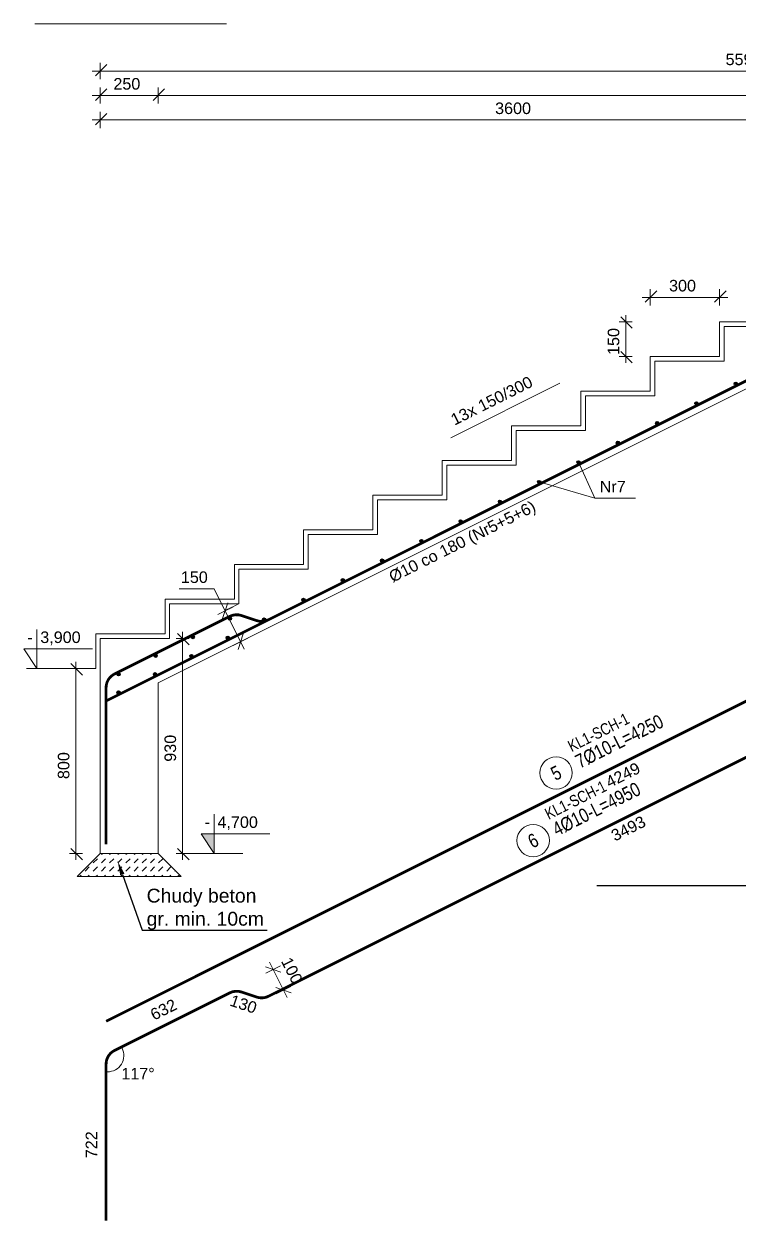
# Model space of a CAD drawing. Header units: millimetres. Extents: x 647 to 146539, y -131215 to 59.
# Drawn here: x 60427 to 63522, y -52669 to -47485 of the extents above; entities that cross this region are included whole.
import ezdxf
from ezdxf import colors
from ezdxf.entities.mleader import LeaderData, LeaderLine
from ezdxf.enums import TextEntityAlignment as Align
from ezdxf.math import Vec2, Vec3

# ---------------------------------------------------------------- set-up
doc = ezdxf.new("R2010")
doc.units = ezdxf.units.MM
doc.linetypes.add('_DASH', pattern=[10, 8, -2])
for name, color, linetype, lineweight in [('e-cad_cienkie', 4, 'Continuous', 9), ('e-cad_opisy', 2, 'Continuous', 18), ('e-cad_prety_widok', 1, 'Continuous', 40), ('G-Bloki', 221, 'Continuous', 5), ('G-Cienka', 4, 'Continuous', 9), ('G-Kreskowanie', 9, 'Continuous', 5), ('G-Obrys', 3, 'Continuous', 20), ('G-Opisy', 2, 'Continuous', 18), ('G-Wymiary', 4, 'Continuous', 9)]:
    doc.layers.add(name, color=color, linetype=linetype, lineweight=lineweight)
doc.layers.add('e-cad_rzutnie', color=61, linetype='Continuous', lineweight=5, plot=False)
doc.layers.add('G-Prety', color=1, linetype='Continuous')
doc.styles.add('Arial-GG', font='arial.ttf')
doc.styles.add('e-cad_1', font='arial.ttf')
doc.styles.get("Standard").update_dxf_attribs({"font": 'arial.ttf'})
doc.dimstyles.new('e-cad_1_20_[mm]', dxfattribs={"dimscale": 20, "dimtxt": 2, "dimasz": 1.8, "dimexe": 1.5, "dimexo": 0, "dimgap": 0.6, "dimtad": 1, "dimdec": 1, "dimrnd": 1, "dimtxsty": 'Arial-GG', "dimblk": 'OBLIQUE', "dimcen": 0, "dimdle": 1, "dimclrd": 4, "dimclre": 4, "dimclrt": 7, "dimadec": 1, "dimazin": 0, "dimtfac": 1, "dimtdec": 1, "dimtix": 1, "dimtmove": 0, "dimatfit": 2, "dimfxl": 1.5, "dimfxlon": 1, "dimlwd": -1, "dimlwe": -1, "dimarcsym": 0})

# ---------------------------------------------------------------- blocks, each defined once
blk = doc.blocks.new('_Oblique')
at = {"color": 0, "linetype": 'ByBlock', "lineweight": -2}
blk.add_line((-0.5, -0.5), (0.5, 0.5), dxfattribs=at)
blk = doc.blocks.new('e-cad_ZelbetOpis_7')
blk.add_circle((5, 4.5), 3.5)
at = {"layer": 'e-cad_opisy', "style": 'e-cad_1', "width": 0.8}
blk.add_attdef('NR', text='', height=3, dxfattribs=at).set_placement((5, 3), align=Align.CENTER)
for tag, p in [('OPIS_1', (10, 3)), ('UWAGI', (10, -6))]:
    blk.add_attdef(tag, p, '', height=3, dxfattribs=at)
at = {"layer": 'e-cad_opisy', "style": 'e-cad_1', "width": 0.8, "flags": 1}
for tag, p in [('SREDNICA', (0, -15)), ('DLUGOSC', (0, -20)), ('SZT', (0, -25)), ('GATUNEK_STALI', (0, -30)), ('KLASA_STALI', (0, -35)), ('OPIS_2', (0, -40)), ('KOD', (0, -50)), ('HAK_1', (0, -55)), ('HAK_2', (0, -60)), ('A', (0, -65)), ('B', (0, -70)), ('C', (0, -75)), ('D', (0, -80)), ('E', (0, -85)), ('F', (0, -90)), ('R', (0, -95)), ('HAK_1_DLUGOSC', (0, -100)), ('HAK_2_DLUGOSC', (0, -105)), ('KIERUNEK', (0, -110))]:
    blk.add_attdef(tag, p, '', height=3, dxfattribs=at)
at = {"layer": 'e-cad_rzutnie', "style": 'e-cad_1', "width": 0.8}
blk.add_attdef('POZYCJA', (10, 7), '', height=2.5, dxfattribs=at)

msp = doc.modelspace()

# ---------------------------------------------------------------- hatches: boundary and pattern name
at = {"layer": 'G-Kreskowanie'}
h = msp.add_hatch(color=256, dxfattribs=at)
edge = h.paths.add_edge_path()
edge.add_arc((63507.45, -49041.57), 7.05, 0, 360)
h = msp.add_hatch(color=256, dxfattribs=at)
edge = h.paths.add_edge_path()
edge.add_arc((63337.34, -49126.62), 7.05, 0, 360)
h = msp.add_hatch(color=256, dxfattribs=at)
edge = h.paths.add_edge_path()
edge.add_arc((63167.23, -49211.68), 7.05, 0, 360)
h = msp.add_hatch(color=256, dxfattribs=at)
edge = h.paths.add_edge_path()
edge.add_arc((62997.12, -49296.73), 7.05, 0, 360)
h = msp.add_hatch(color=256, dxfattribs=at)
edge = h.paths.add_edge_path()
edge.add_arc((62827.01, -49381.79), 7.05, 0, 360)
h = msp.add_hatch(color=256, dxfattribs=at)
edge = h.paths.add_edge_path()
edge.add_arc((62656.9, -49466.84), 7.05, 0, 360)
h = msp.add_hatch(color=256, dxfattribs=at)
edge = h.paths.add_edge_path()
edge.add_arc((62486.79, -49551.9), 7.05, 0, 360)
h = msp.add_hatch(color=256, dxfattribs=at)
edge = h.paths.add_edge_path()
edge.add_arc((62316.68, -49636.96), 7.05, 0, 360)
h = msp.add_hatch(color=256, dxfattribs=at)
edge = h.paths.add_edge_path()
edge.add_arc((62146.56, -49722.01), 7.05, 0, 360)
h = msp.add_hatch(color=256, dxfattribs=at)
edge = h.paths.add_edge_path()
edge.add_arc((61976.45, -49807.07), 7.05, 0, 360)
h = msp.add_hatch(color=256, dxfattribs=at)
edge = h.paths.add_edge_path()
edge.add_arc((61806.34, -49892.12), 7.05, 0, 360)
h = msp.add_hatch(color=256, dxfattribs=at)
edge = h.paths.add_edge_path()
edge.add_arc((61636.23, -49977.18), 7.05, 0, 360)
h = msp.add_hatch(color=256, dxfattribs=at)
edge = h.paths.add_edge_path()
edge.add_arc((61318.12, -50057.97), 7.05, 0, 360)
h = msp.add_hatch(color=256, dxfattribs=at)
edge = h.paths.add_edge_path()
edge.add_arc((61466.12, -50062.23), 7.05, 0, 360)
h = msp.add_hatch(color=256, dxfattribs=at)
edge = h.paths.add_edge_path()
edge.add_arc((61157.45, -50138.3), 7.05, 0, 360)
h = msp.add_hatch(color=256, dxfattribs=at)
edge = h.paths.add_edge_path()
edge.add_arc((61308.62, -50140.98), 7.05, 0, 360)
h = msp.add_hatch(color=256, dxfattribs=at)
edge = h.paths.add_edge_path()
edge.add_arc((60996.79, -50218.64), 7.05, 0, 360)
h = msp.add_hatch(color=256, dxfattribs=at)
edge = h.paths.add_edge_path()
edge.add_arc((61151.12, -50219.73), 7.05, 0, 360)
h = msp.add_hatch(color=256, dxfattribs=at)
edge = h.paths.add_edge_path()
edge.add_arc((60836.12, -50298.97), 7.05, 0, 360)
h = msp.add_hatch(color=256, dxfattribs=at)
edge = h.paths.add_edge_path()
edge.add_arc((60993.62, -50298.48), 7.05, 0, 360)
h = msp.add_hatch(color=256, dxfattribs=at)
edge = h.paths.add_edge_path()
edge.add_arc((60836.12, -50377.23), 7.05, 0, 360)
msp.add_hatch(color=256, dxfattribs=at).paths.add_polyline_path([(61250.07, -50989.08), (61193.62, -50989.08), (61250.07, -51073.75)])
at = {"layer": 'G-Kreskowanie', "ltscale": 0.8}
h = msp.add_hatch(dxfattribs=at)
h.set_pattern_fill('DASH', color=256, scale=200, angle=45, style=0)
h.set_pattern_definition([(45, (-263022.32, -38775.657), (0, 35.355339), [25, -25])])
h.paths.add_polyline_path([(60657.13, -51173.75), (60757.13, -51073.75), (61007.13, -51073.75), (61107.13, -51173.75)])

# ---------------------------------------------------------------- linework, layer by layer
at = {"layer": 'e-cad_prety_widok', "const_width": 12}
msp.add_lwpolyline([(60782.13, -51800.13), (64582.13, -49900.13)], dxfattribs=at)
msp.add_lwpolyline([(60782.13, -52662.83), (60782.13, -51985.62, -0.284025), (60818.61, -51926.59), (61317.68, -51677.06), (61329.76, -51672.43), (61342.52, -51670.26), (61355.45, -51670.61), (61368.07, -51673.48), (61434.26, -51695.54, 0.19904), (61484.65, -51691.96), (64582.13, -50143.22)], format="xyb", dxfattribs=at)
at = {"layer": 'e-cad_prety_widok', "ltscale": 0.8}
msp.add_lwpolyline([(62904.93, -51213.02, 6, 6, 0), (62904.93, -51213.02, 6, 6, 0), (67004.93, -51213.02, 6, 6, 0), (67004.93, -51213.02, 6, 6, 0), (67004.93, -51213.02, 6, 6, 0), (67004.93, -51213.02, 0, 0, 0)], format="xyseb", dxfattribs=at)
at = {"layer": 'G-Cienka'}
for p, q in [((66387.41, -47688.77), (60721.85, -47688.77)), ((60735.96, -47709.94), (60785.35, -47660.55)), ((60757.13, -47724.05), (60757.13, -47653.49)), ((60735.96, -47815.77), (60785.35, -47766.38)), ((60757.13, -47829.88), (60757.13, -47759.32)), ((60985.96, -47815.77), (61035.35, -47766.38)), ((60985.96, -47815.77), (61035.35, -47766.38)), ((61007.13, -47829.88), (61007.13, -47759.32)), ((61007.13, -47829.88), (61007.13, -47759.32)), ((60721.85, -47794.6), (61042.41, -47794.6)), ((60971.85, -47794.6), (66262.41, -47794.6)), ((60735.96, -47921.6), (60785.35, -47872.21)), ((60757.13, -47935.71), (60757.13, -47865.15)), ((60721.85, -47900.43), (64392.41, -47900.43)), ((63101.85, -48667.91), (63472.41, -48667.91)), ((63115.96, -48689.08), (63165.35, -48639.69)), ((63137.13, -48703.19), (63137.13, -48632.63)), ((63415.96, -48689.08), (63465.35, -48639.69)), ((63437.13, -48703.19), (63437.13, -48632.63)), ((63059.51, -48773.75), (63003.07, -48773.75)), ((63010.12, -48752.58), (63059.51, -48801.97)), ((63031.29, -48745.53), (63031.29, -48951.97)), ((63059.51, -48923.75), (63003.07, -48923.75)), ((63010.12, -48902.58), (63059.51, -48951.97)), ((61249.8, -49929.09), (61098.71, -49929.09)), ((61379.99, -50189.47), (61249.8, -49929.09)), ((61328.69, -50007.97), (61265.57, -50039.53)), ((61285.97, -50057.22), (61308.29, -49990.28)), ((61091.8, -50122.58), (61141.19, -50171.97)), ((61112.97, -50115.53), (61112.97, -51101.97)), ((61353.05, -50191.38), (61375.37, -50124.44)), ((61141.19, -50143.75), (61084.75, -50143.75)), ((61395.77, -50142.13), (61332.65, -50173.69)), ((60679.51, -50273.75), (60623.07, -50273.75)), ((60630.12, -50252.58), (60679.51, -50301.97)), ((60651.29, -50245.53), (60651.29, -51101.97)), ((60630.12, -51052.58), (60679.51, -51101.97)), ((61091.8, -51052.58), (61141.19, -51101.97)), ((60679.51, -51073.75), (60623.07, -51073.75)), ((61141.19, -51073.75), (61084.75, -51073.75)), ((61471.97, -51565.32), (61538.92, -51587.64)), ((61537.01, -51560.7), (61473.89, -51592.26)), ((61489.67, -51544.92), (61565.94, -51697.46)), ((61516.68, -51654.74), (61583.63, -51677.06)), ((61581.72, -51650.12), (61518.6, -51681.68))]:
    msp.add_line(p, q, dxfattribs=at)
at = {"layer": 'G-Cienka', "linetype": '_DASH'}
msp.add_line((61357.13, -49993.75), (61297.13, -50023.75), dxfattribs=at)
at = {"layer": 'G-Cienka'}
msp.add_lwpolyline([(60437.13, -50273.75), (60737.13, -50273.75), (60737.13, -50123.75), (61037.13, -50123.75), (61037.13, -49973.75), (61337.13, -49973.75), (61337.13, -49823.75), (61637.13, -49823.75), (61637.13, -49673.75), (61937.13, -49673.75), (61937.13, -49523.75), (62237.13, -49523.75), (62237.13, -49373.75), (62537.13, -49373.75), (62537.13, -49223.75), (62837.13, -49223.75), (62837.13, -49073.75), (63137.13, -49073.75), (63137.13, -48923.75), (63437.13, -48923.75), (63437.13, -48773.75), (63737.13, -48773.75)], dxfattribs=at)
at = {"layer": 'G-Cienka', "ltscale": 0.8}
msp.add_lwpolyline([(60657.13, -51173.75), (61107.13, -51173.75), (61007.13, -51073.75), (60757.13, -51073.75)], close=True, dxfattribs=at)
at = {"layer": 'G-Obrys'}
for points in [[(64357.13, -48661.46), (61007.13, -50336.46), (61007.13, -51073.75), (60757.13, -51073.75), (60757.13, -50293.75)], [(60757.13, -50293.75), (60757.13, -50143.75), (61057.13, -50143.75), (61057.13, -49993.75), (61357.13, -49993.75), (61357.13, -49843.75), (61657.13, -49843.75), (61657.13, -49693.75), (61957.13, -49693.75), (61957.13, -49543.75), (62257.13, -49543.75), (62257.13, -49393.75), (62557.13, -49393.75), (62557.13, -49243.75), (62857.13, -49243.75), (62857.13, -49093.75), (63157.13, -49093.75), (63157.13, -48943.75), (63457.13, -48943.75), (63457.13, -48793.75), (63757.13, -48793.75)]]:
    msp.add_lwpolyline(points, dxfattribs=at)
at = {"layer": 'G-Opisy'}
for p, q in [((62274.07, -49275.53), (62745.54, -49039.8)), ((62897.56, -49537.4), (62827.01, -49381.79)), ((62897.56, -49537.4), (62656.9, -49466.85)), ((62897.56, -49537.4), (63073.94, -49537.4)), ((60483.03, -50104.4), (60483.03, -50273.75)), ((60483.03, -50273.75), (60426.58, -50189.08)), ((60426.58, -50189.08), (60723.8, -50189.08)), ((61250.07, -50904.4), (61250.07, -51073.75)), ((61250.07, -51073.75), (61193.62, -50989.08)), ((61193.62, -50989.08), (61490.84, -50989.08)), ((61126.59, -51073.75), (61373.55, -51073.75))]:
    msp.add_line(p, q, dxfattribs=at)
msp.add_lwpolyline([(60851.2, -51916.97, -0.557601), (60788.1, -52019.07)], format="xyb", dxfattribs=at)
at = {"layer": 'G-Prety', "const_width": 12}
msp.add_lwpolyline([(60782.13, -50414.3), (64582.13, -48514.3)], dxfattribs=at)
msp.add_lwpolyline([(60782.13, -51033.91), (60782.13, -50356.7, -0.284025), (60818.61, -50297.67), (61317.68, -50048.14), (61329.76, -50043.51), (61342.52, -50041.34), (61355.45, -50041.69), (61368.07, -50044.56), (61434.26, -50066.62, 0.199041), (61484.65, -50063.04), (64582.13, -48514.3)], format="xyb", dxfattribs=at)
at = {"layer": 'G-Prety'}
for centre in [(63507.45, -49041.57), (63337.34, -49126.62), (63167.23, -49211.68), (62997.12, -49296.73), (62827.01, -49381.79), (62656.9, -49466.84), (62486.79, -49551.9), (62316.68, -49636.96), (62146.56, -49722.01), (61976.45, -49807.07), (61806.34, -49892.12), (61636.23, -49977.18), (61318.12, -50057.97), (61466.12, -50062.23), (61157.45, -50138.3), (61308.62, -50140.98), (60996.79, -50218.64), (61151.12, -50219.73), (60836.12, -50298.97), (60993.62, -50298.48), (60836.12, -50377.23)]:
    msp.add_circle(centre, 7.05, dxfattribs=at)

# ---------------------------------------------------------------- block references
at = {"layer": 'G-Bloki', "ltscale": 0.8, "xscale": 20, "yscale": 20, "zscale": 20, "rotation": 26.56484140000888}
for p, values in [((62680.5, -50850.94), {'OPIS_1': '7%%c10-L=4250', 'NR': '5', 'POZYCJA': 'KL1-SCH-1'}), ((62581.32, -51143.62), {'OPIS_1': '4%%c10-L=4950', 'NR': '6', 'POZYCJA': 'KL1-SCH-1'})]:
    msp.add_blockref('e-cad_ZelbetOpis_7', p, dxfattribs=at).add_auto_attribs(values)

# ---------------------------------------------------------------- texts
at = {"layer": 'G-Opisy', "char_height": 50, "attachment_point": 1}
for s, insert, rotation in [('{\\fArial|i0|b0;13x 150/300}', (62267.67, -49178.54), 26.6), ('%%C10 co 180 (Nr5+5+6)', (61999.89, -49858.21), 26.6), ('{\\fArial|i0|b0;4249}', (62938.24, -50746.91), 26.6), ('{\\fArial|i0|b0;3493}', (62961.67, -50978.29), 26.6), ('{\\fArial|i0|b0;632}', (60967.31, -51753.22), 26.6), ('{\\fArial|i0|b0;130}', (61329.19, -51683.94), 341.6), ('{\\fArial|i0|b0;722}', (60693.56, -52392.71), 90)]:
    msp.add_mtext(s, dxfattribs=dict(at, insert=insert, rotation=rotation))
for s, insert in [('{\\fArial|b0|i0|c0|p0;Nr7}', (62918.58, -49461.89)), ('{\\fArial|i0|b0;3,900}', (60497.14, -50113.57)), ('{\\fArial|i0|b0;-}', (60441.58, -50113.57)), ('{\\fArial|i0|b0;-}', (61208.62, -50913.57)), ('{\\fArial|b0|i0|c0|p0;4,700}', (61264.18, -50913.57)), ('{\\fArial|i0|b0;117%%D}', (60848.11, -52001.82))]:
    msp.add_mtext(s, dxfattribs=dict(at, insert=insert))
at = {"layer": 'G-Wymiary', "char_height": 50, "attachment_point": 1}
for s, insert in [('{\\fArial|i0|b0;5595}', (63463.29, -47613.26)), ('{\\fArial|i0|b0;250}', (60813.64, -47719.1)), ('{\\fArial|i0|b0;3600}', (62465.81, -47824.93)), ('{\\fArial|i0|b0;300}', (63218.62, -48592.4)), ('{\\fArial|i0|b0;150}', (61105.77, -49853.59))]:
    msp.add_mtext(s, dxfattribs=dict(at, insert=insert))
for s, insert, rotation in [('{\\fArial|i0|b0;150}', (62953.2, -48917.25), 90), ('{\\fArial|i0|b0;930}', (61034.88, -50677.25), 90), ('{\\fArial|b0|i0|c0|p0;800}', (60573.2, -50752.25), 90), ('{\\fArial|i0|b0;100}', (61582.67, -51517.22), 296.6)]:
    msp.add_mtext(s, dxfattribs=dict(at, insert=insert, rotation=rotation))

# ---------------------------------------------------------------- leaders
at = {"layer": 'e-cad_cienkie', "ltscale": 0.8, "has_arrowhead": 0}
msp.add_leader([(60473.16, -47485.09), (61303.57, -47485.09)], dimstyle='e-cad_1_20_[mm]', dxfattribs=at)
at = {"layer": 'G-Opisy', "ltscale": 0.8}
ml = msp.add_multileader_mtext('Standard', dxfattribs=at)
ml.set_content('Chudy beton\\Pgr. min. 10cm', color=2, style='Arial-GG')
ml.set_leader_properties(color=4)
ml.build(insert=Vec2(0, 0))
ml.multileader.update_dxf_attribs({"text_left_attachment_type": 5, "text_right_attachment_type": 5, "dogleg_length": 10, "arrow_head_size": 60})
ctx = ml.context
ctx.base_point, ctx.char_height, ctx.arrow_head_size, ctx.landing_gap_size, ctx.plane_origin = Vec3(60947.57, -51406.55), 60, 60, 10, Vec3(60832.51, -51108.16)
ctx.left_attachment, ctx.right_attachment = 5, 5
notes = []
notes.append((ctx, [(0, (1, 1, 0), (60937.57, -51406.55), (1, 0), 10, [(0, [(60832.51, -51108.16)], 0, [])])]))
ctx.mtext.insert, ctx.mtext.line_spacing_style, ctx.mtext.flow_direction = Vec3(60957.57, -51226.55), 2, 5
for ctx, leaders in notes:
    for number, flags, end, landing, length, lines in leaders:
        leader = LeaderData()
        leader.index, (leader.has_last_leader_line, leader.has_dogleg_vector, leader.attachment_direction) = number, flags
        leader.last_leader_point, leader.dogleg_vector, leader.dogleg_length = Vec3(end), Vec3(landing), length
        for number, points, colour, breaks in lines:
            line = LeaderLine()
            line.index, line.vertices, line.color, line.breaks = number, Vec3.list(points), colors.encode_raw_color(colour), breaks
            leader.lines.append(line)
        ctx.leaders.append(leader)

doc.saveas('drawing.dxf')
